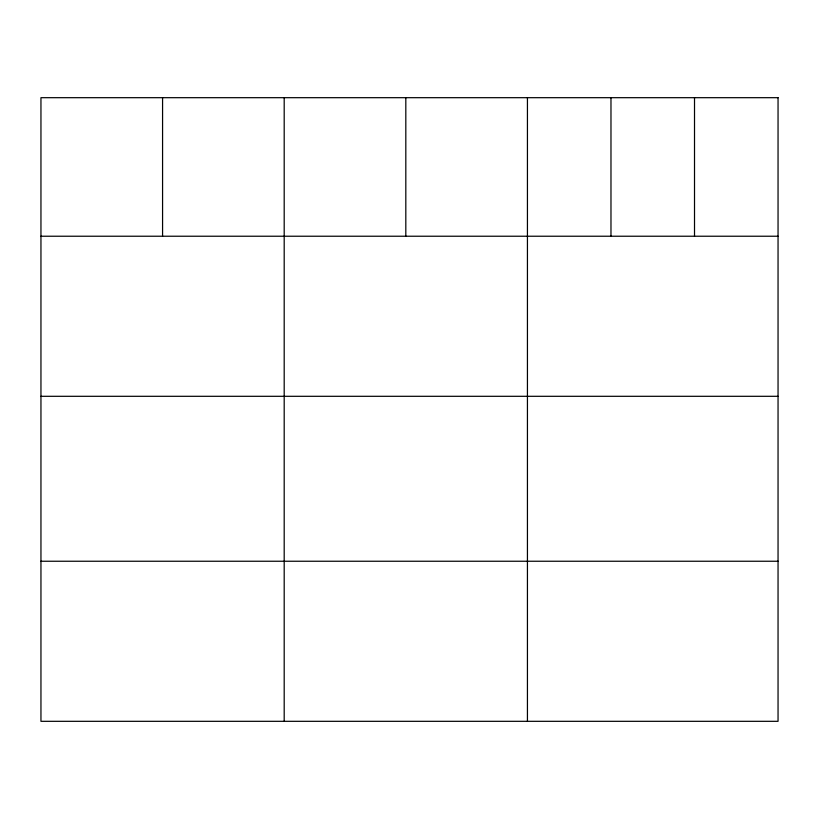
<?xml version="1.0" encoding="UTF-8"?>
<svg xmlns="http://www.w3.org/2000/svg" width="819" height="819" viewBox="0 0 819 819"><rect width="100%" height="100%" fill="white"/><g stroke="black" fill="none" stroke-linecap="round" stroke-linejoin="round"><path stroke-width="1.23" d="M40.95 236.23L778.05 236.23M40.95 396.304L778.05 396.304M40.95 561.24L778.05 561.24M694.512 97.686L694.512 236.23M610.974 97.686L610.974 236.23M527.436 97.686L527.436 721.314M405.814 97.686L405.814 236.23M284.193 97.686L284.193 721.314M162.572 97.686L162.572 236.23M778.05 97.686L40.95 97.686L40.95 721.314L778.05 721.314L778.05 97.686"/></g></svg>
